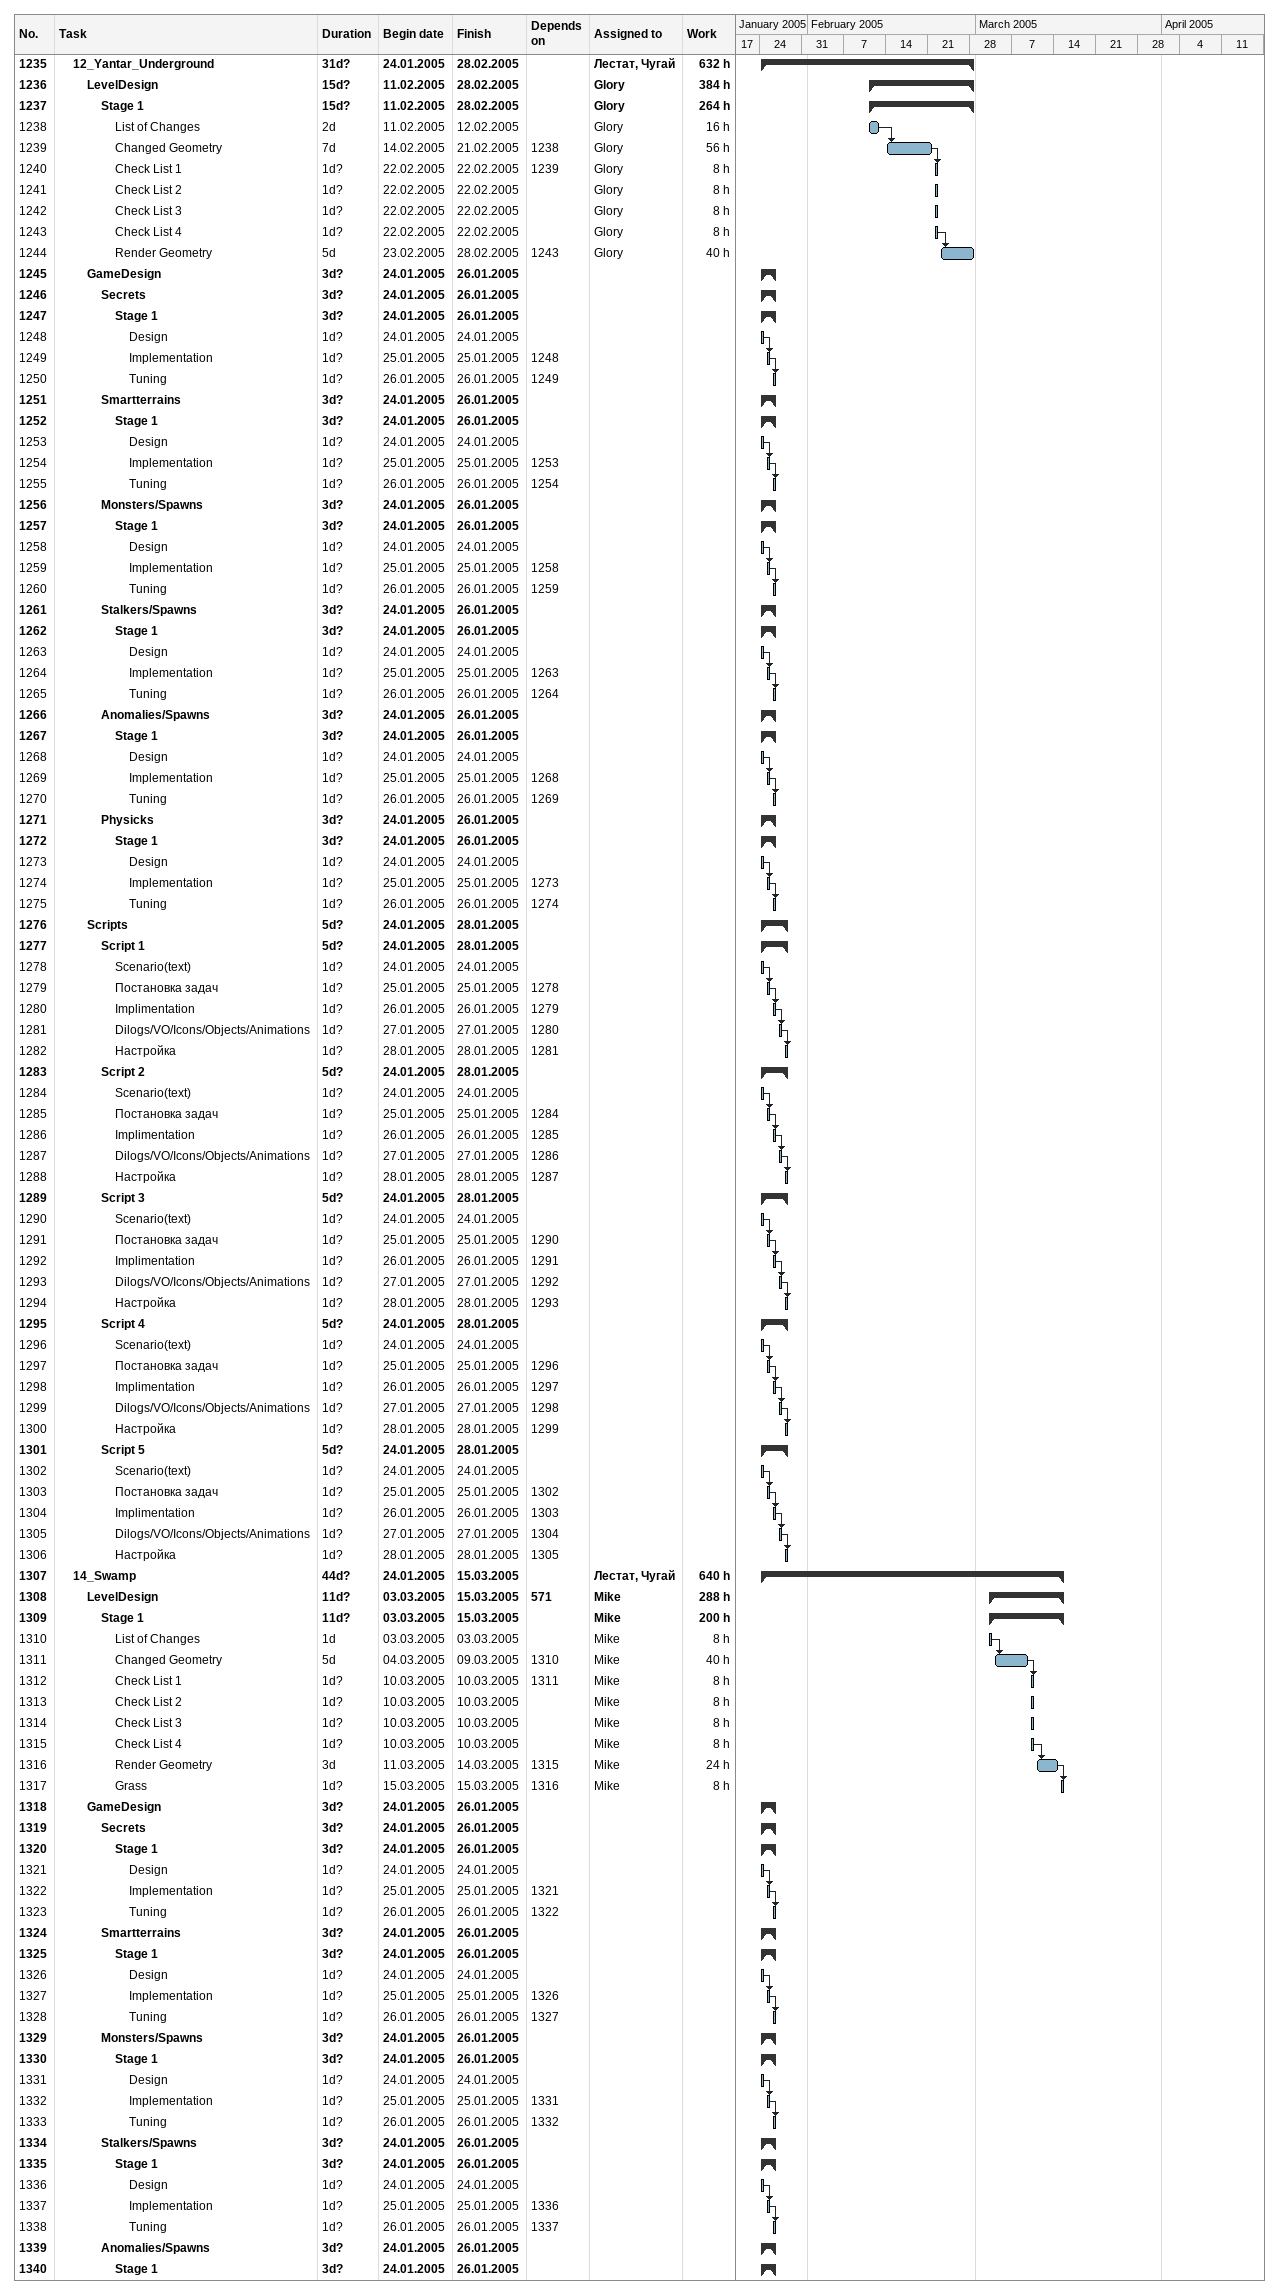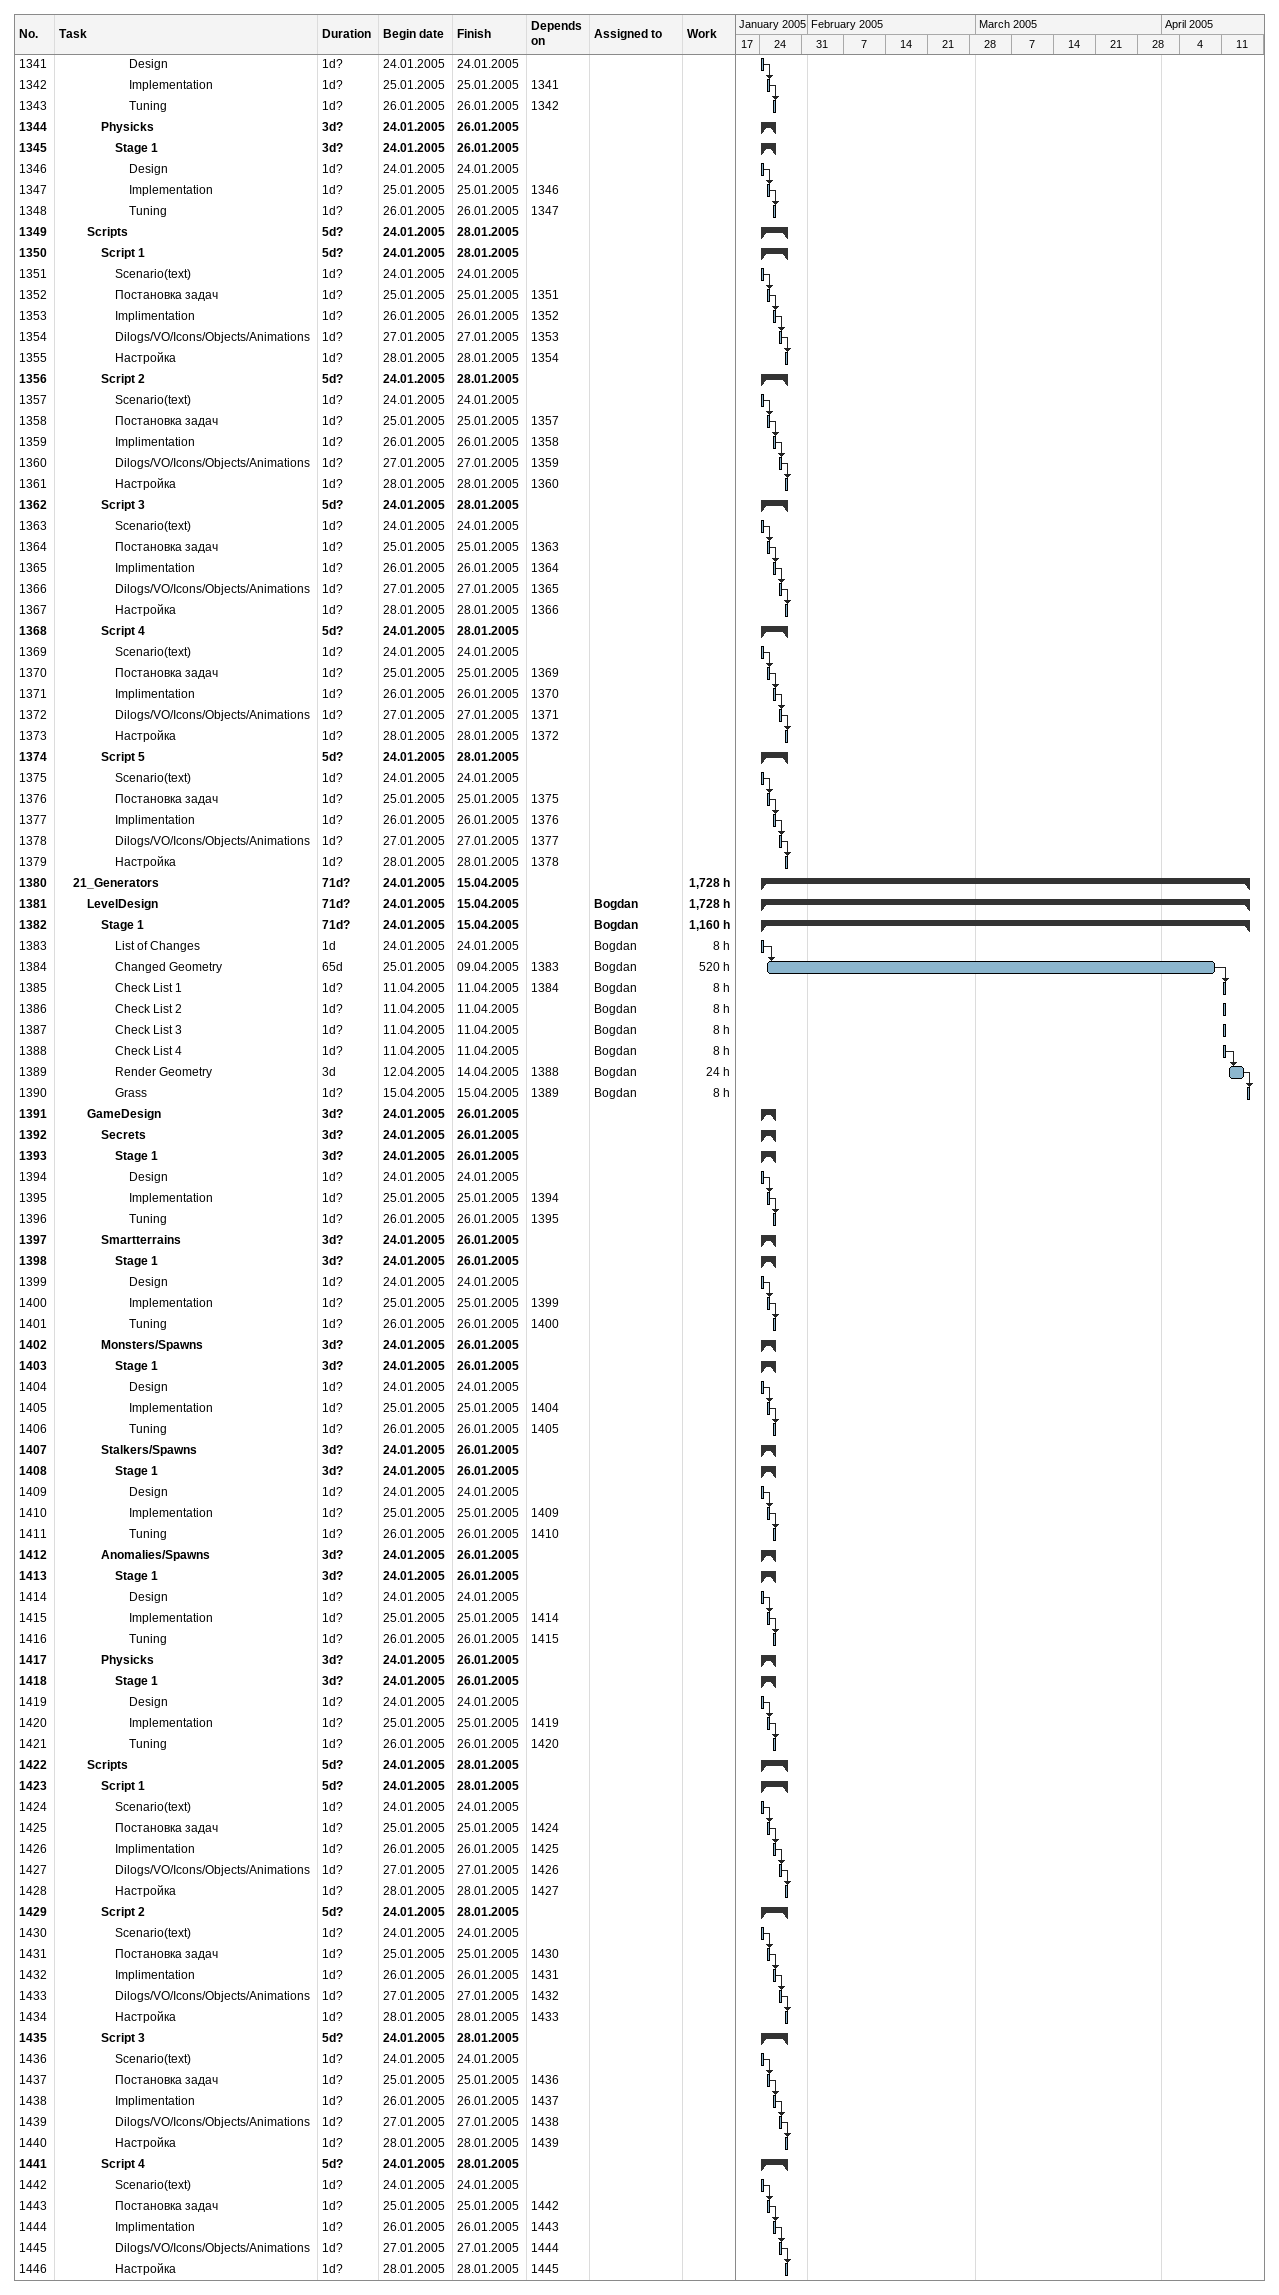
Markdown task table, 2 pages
| ID | Level | Task | Duration | Start | Finish | Predecessors | Resources | Work (h) |
|---|---|---|---|---|---|---|---|---|
| 1235 | 2 | **12_Yantar_Underground** | 31d? | 2005-01-24 | 2005-02-28 |  | Лестат, Чугай | 632 |
| 1236 | 3 | **LevelDesign** | 15d? | 2005-02-11 | 2005-02-28 |  | Glory | 384 |
| 1237 | 4 | **Stage 1** | 15d? | 2005-02-11 | 2005-02-28 |  | Glory | 264 |
| 1238 | 5 | List of Changes | 2d | 2005-02-11 | 2005-02-12 |  | Glory | 16 |
| 1239 | 5 | Changed Geometry | 7d | 2005-02-14 | 2005-02-21 | 1238 | Glory | 56 |
| 1240 | 5 | Check List 1 | 1d? | 2005-02-22 | 2005-02-22 | 1239 | Glory | 8 |
| 1241 | 5 | Check List 2 | 1d? | 2005-02-22 | 2005-02-22 |  | Glory | 8 |
| 1242 | 5 | Check List 3 | 1d? | 2005-02-22 | 2005-02-22 |  | Glory | 8 |
| 1243 | 5 | Check List 4 | 1d? | 2005-02-22 | 2005-02-22 |  | Glory | 8 |
| 1244 | 5 | Render Geometry | 5d | 2005-02-23 | 2005-02-28 | 1243 | Glory | 40 |
| 1245 | 3 | **GameDesign** | 3d? | 2005-01-24 | 2005-01-26 |  |  |  |
| 1246 | 4 | **Secrets** | 3d? | 2005-01-24 | 2005-01-26 |  |  |  |
| 1247 | 5 | **Stage 1** | 3d? | 2005-01-24 | 2005-01-26 |  |  |  |
| 1248 | 6 | Design | 1d? | 2005-01-24 | 2005-01-24 |  |  |  |
| 1249 | 6 | Implementation | 1d? | 2005-01-25 | 2005-01-25 | 1248 |  |  |
| 1250 | 6 | Tuning | 1d? | 2005-01-26 | 2005-01-26 | 1249 |  |  |
| 1251 | 4 | **Smartterrains** | 3d? | 2005-01-24 | 2005-01-26 |  |  |  |
| 1252 | 5 | **Stage 1** | 3d? | 2005-01-24 | 2005-01-26 |  |  |  |
| 1253 | 6 | Design | 1d? | 2005-01-24 | 2005-01-24 |  |  |  |
| 1254 | 6 | Implementation | 1d? | 2005-01-25 | 2005-01-25 | 1253 |  |  |
| 1255 | 6 | Tuning | 1d? | 2005-01-26 | 2005-01-26 | 1254 |  |  |
| 1256 | 4 | **Monsters/Spawns** | 3d? | 2005-01-24 | 2005-01-26 |  |  |  |
| 1257 | 5 | **Stage 1** | 3d? | 2005-01-24 | 2005-01-26 |  |  |  |
| 1258 | 6 | Design | 1d? | 2005-01-24 | 2005-01-24 |  |  |  |
| 1259 | 6 | Implementation | 1d? | 2005-01-25 | 2005-01-25 | 1258 |  |  |
| 1260 | 6 | Tuning | 1d? | 2005-01-26 | 2005-01-26 | 1259 |  |  |
| 1261 | 4 | **Stalkers/Spawns** | 3d? | 2005-01-24 | 2005-01-26 |  |  |  |
| 1262 | 5 | **Stage 1** | 3d? | 2005-01-24 | 2005-01-26 |  |  |  |
| 1263 | 6 | Design | 1d? | 2005-01-24 | 2005-01-24 |  |  |  |
| 1264 | 6 | Implementation | 1d? | 2005-01-25 | 2005-01-25 | 1263 |  |  |
| 1265 | 6 | Tuning | 1d? | 2005-01-26 | 2005-01-26 | 1264 |  |  |
| 1266 | 4 | **Anomalies/Spawns** | 3d? | 2005-01-24 | 2005-01-26 |  |  |  |
| 1267 | 5 | **Stage 1** | 3d? | 2005-01-24 | 2005-01-26 |  |  |  |
| 1268 | 6 | Design | 1d? | 2005-01-24 | 2005-01-24 |  |  |  |
| 1269 | 6 | Implementation | 1d? | 2005-01-25 | 2005-01-25 | 1268 |  |  |
| 1270 | 6 | Tuning | 1d? | 2005-01-26 | 2005-01-26 | 1269 |  |  |
| 1271 | 4 | **Physicks** | 3d? | 2005-01-24 | 2005-01-26 |  |  |  |
| 1272 | 5 | **Stage 1** | 3d? | 2005-01-24 | 2005-01-26 |  |  |  |
| 1273 | 6 | Design | 1d? | 2005-01-24 | 2005-01-24 |  |  |  |
| 1274 | 6 | Implementation | 1d? | 2005-01-25 | 2005-01-25 | 1273 |  |  |
| 1275 | 6 | Tuning | 1d? | 2005-01-26 | 2005-01-26 | 1274 |  |  |
| 1276 | 3 | **Scripts** | 5d? | 2005-01-24 | 2005-01-28 |  |  |  |
| 1277 | 4 | **Script 1** | 5d? | 2005-01-24 | 2005-01-28 |  |  |  |
| 1278 | 5 | Scenario(text) | 1d? | 2005-01-24 | 2005-01-24 |  |  |  |
| 1279 | 5 | Постановка задач | 1d? | 2005-01-25 | 2005-01-25 | 1278 |  |  |
| 1280 | 5 | Implimentation | 1d? | 2005-01-26 | 2005-01-26 | 1279 |  |  |
| 1281 | 5 | Dilogs/VO/Icons/Objects/Animations | 1d? | 2005-01-27 | 2005-01-27 | 1280 |  |  |
| 1282 | 5 | Настройка | 1d? | 2005-01-28 | 2005-01-28 | 1281 |  |  |
| 1283 | 4 | **Script 2** | 5d? | 2005-01-24 | 2005-01-28 |  |  |  |
| 1284 | 5 | Scenario(text) | 1d? | 2005-01-24 | 2005-01-24 |  |  |  |
| 1285 | 5 | Постановка задач | 1d? | 2005-01-25 | 2005-01-25 | 1284 |  |  |
| 1286 | 5 | Implimentation | 1d? | 2005-01-26 | 2005-01-26 | 1285 |  |  |
| 1287 | 5 | Dilogs/VO/Icons/Objects/Animations | 1d? | 2005-01-27 | 2005-01-27 | 1286 |  |  |
| 1288 | 5 | Настройка | 1d? | 2005-01-28 | 2005-01-28 | 1287 |  |  |
| 1289 | 4 | **Script 3** | 5d? | 2005-01-24 | 2005-01-28 |  |  |  |
| 1290 | 5 | Scenario(text) | 1d? | 2005-01-24 | 2005-01-24 |  |  |  |
| 1291 | 5 | Постановка задач | 1d? | 2005-01-25 | 2005-01-25 | 1290 |  |  |
| 1292 | 5 | Implimentation | 1d? | 2005-01-26 | 2005-01-26 | 1291 |  |  |
| 1293 | 5 | Dilogs/VO/Icons/Objects/Animations | 1d? | 2005-01-27 | 2005-01-27 | 1292 |  |  |
| 1294 | 5 | Настройка | 1d? | 2005-01-28 | 2005-01-28 | 1293 |  |  |
| 1295 | 4 | **Script 4** | 5d? | 2005-01-24 | 2005-01-28 |  |  |  |
| 1296 | 5 | Scenario(text) | 1d? | 2005-01-24 | 2005-01-24 |  |  |  |
| 1297 | 5 | Постановка задач | 1d? | 2005-01-25 | 2005-01-25 | 1296 |  |  |
| 1298 | 5 | Implimentation | 1d? | 2005-01-26 | 2005-01-26 | 1297 |  |  |
| 1299 | 5 | Dilogs/VO/Icons/Objects/Animations | 1d? | 2005-01-27 | 2005-01-27 | 1298 |  |  |
| 1300 | 5 | Настройка | 1d? | 2005-01-28 | 2005-01-28 | 1299 |  |  |
| 1301 | 4 | **Script 5** | 5d? | 2005-01-24 | 2005-01-28 |  |  |  |
| 1302 | 5 | Scenario(text) | 1d? | 2005-01-24 | 2005-01-24 |  |  |  |
| 1303 | 5 | Постановка задач | 1d? | 2005-01-25 | 2005-01-25 | 1302 |  |  |
| 1304 | 5 | Implimentation | 1d? | 2005-01-26 | 2005-01-26 | 1303 |  |  |
| 1305 | 5 | Dilogs/VO/Icons/Objects/Animations | 1d? | 2005-01-27 | 2005-01-27 | 1304 |  |  |
| 1306 | 5 | Настройка | 1d? | 2005-01-28 | 2005-01-28 | 1305 |  |  |
| 1307 | 2 | **14_Swamp** | 44d? | 2005-01-24 | 2005-03-15 |  | Лестат, Чугай | 640 |
| 1308 | 3 | **LevelDesign** | 11d? | 2005-03-03 | 2005-03-15 | 571 | Mike | 288 |
| 1309 | 4 | **Stage 1** | 11d? | 2005-03-03 | 2005-03-15 |  | Mike | 200 |
| 1310 | 5 | List of Changes | 1d | 2005-03-03 | 2005-03-03 |  | Mike | 8 |
| 1311 | 5 | Changed Geometry | 5d | 2005-03-04 | 2005-03-09 | 1310 | Mike | 40 |
| 1312 | 5 | Check List 1 | 1d? | 2005-03-10 | 2005-03-10 | 1311 | Mike | 8 |
| 1313 | 5 | Check List 2 | 1d? | 2005-03-10 | 2005-03-10 |  | Mike | 8 |
| 1314 | 5 | Check List 3 | 1d? | 2005-03-10 | 2005-03-10 |  | Mike | 8 |
| 1315 | 5 | Check List 4 | 1d? | 2005-03-10 | 2005-03-10 |  | Mike | 8 |
| 1316 | 5 | Render Geometry | 3d | 2005-03-11 | 2005-03-14 | 1315 | Mike | 24 |
| 1317 | 5 | Grass | 1d? | 2005-03-15 | 2005-03-15 | 1316 | Mike | 8 |
| 1318 | 3 | **GameDesign** | 3d? | 2005-01-24 | 2005-01-26 |  |  |  |
| 1319 | 4 | **Secrets** | 3d? | 2005-01-24 | 2005-01-26 |  |  |  |
| 1320 | 5 | **Stage 1** | 3d? | 2005-01-24 | 2005-01-26 |  |  |  |
| 1321 | 6 | Design | 1d? | 2005-01-24 | 2005-01-24 |  |  |  |
| 1322 | 6 | Implementation | 1d? | 2005-01-25 | 2005-01-25 | 1321 |  |  |
| 1323 | 6 | Tuning | 1d? | 2005-01-26 | 2005-01-26 | 1322 |  |  |
| 1324 | 4 | **Smartterrains** | 3d? | 2005-01-24 | 2005-01-26 |  |  |  |
| 1325 | 5 | **Stage 1** | 3d? | 2005-01-24 | 2005-01-26 |  |  |  |
| 1326 | 6 | Design | 1d? | 2005-01-24 | 2005-01-24 |  |  |  |
| 1327 | 6 | Implementation | 1d? | 2005-01-25 | 2005-01-25 | 1326 |  |  |
| 1328 | 6 | Tuning | 1d? | 2005-01-26 | 2005-01-26 | 1327 |  |  |
| 1329 | 4 | **Monsters/Spawns** | 3d? | 2005-01-24 | 2005-01-26 |  |  |  |
| 1330 | 5 | **Stage 1** | 3d? | 2005-01-24 | 2005-01-26 |  |  |  |
| 1331 | 6 | Design | 1d? | 2005-01-24 | 2005-01-24 |  |  |  |
| 1332 | 6 | Implementation | 1d? | 2005-01-25 | 2005-01-25 | 1331 |  |  |
| 1333 | 6 | Tuning | 1d? | 2005-01-26 | 2005-01-26 | 1332 |  |  |
| 1334 | 4 | **Stalkers/Spawns** | 3d? | 2005-01-24 | 2005-01-26 |  |  |  |
| 1335 | 5 | **Stage 1** | 3d? | 2005-01-24 | 2005-01-26 |  |  |  |
| 1336 | 6 | Design | 1d? | 2005-01-24 | 2005-01-24 |  |  |  |
| 1337 | 6 | Implementation | 1d? | 2005-01-25 | 2005-01-25 | 1336 |  |  |
| 1338 | 6 | Tuning | 1d? | 2005-01-26 | 2005-01-26 | 1337 |  |  |
| 1339 | 4 | **Anomalies/Spawns** | 3d? | 2005-01-24 | 2005-01-26 |  |  |  |
| 1340 | 5 | **Stage 1** | 3d? | 2005-01-24 | 2005-01-26 |  |  |  |
| 1341 | 6 | Design | 1d? | 2005-01-24 | 2005-01-24 |  |  |  |
| 1342 | 6 | Implementation | 1d? | 2005-01-25 | 2005-01-25 | 1341 |  |  |
| 1343 | 6 | Tuning | 1d? | 2005-01-26 | 2005-01-26 | 1342 |  |  |
| 1344 | 4 | **Physicks** | 3d? | 2005-01-24 | 2005-01-26 |  |  |  |
| 1345 | 5 | **Stage 1** | 3d? | 2005-01-24 | 2005-01-26 |  |  |  |
| 1346 | 6 | Design | 1d? | 2005-01-24 | 2005-01-24 |  |  |  |
| 1347 | 6 | Implementation | 1d? | 2005-01-25 | 2005-01-25 | 1346 |  |  |
| 1348 | 6 | Tuning | 1d? | 2005-01-26 | 2005-01-26 | 1347 |  |  |
| 1349 | 3 | **Scripts** | 5d? | 2005-01-24 | 2005-01-28 |  |  |  |
| 1350 | 4 | **Script 1** | 5d? | 2005-01-24 | 2005-01-28 |  |  |  |
| 1351 | 5 | Scenario(text) | 1d? | 2005-01-24 | 2005-01-24 |  |  |  |
| 1352 | 5 | Постановка задач | 1d? | 2005-01-25 | 2005-01-25 | 1351 |  |  |
| 1353 | 5 | Implimentation | 1d? | 2005-01-26 | 2005-01-26 | 1352 |  |  |
| 1354 | 5 | Dilogs/VO/Icons/Objects/Animations | 1d? | 2005-01-27 | 2005-01-27 | 1353 |  |  |
| 1355 | 5 | Настройка | 1d? | 2005-01-28 | 2005-01-28 | 1354 |  |  |
| 1356 | 4 | **Script 2** | 5d? | 2005-01-24 | 2005-01-28 |  |  |  |
| 1357 | 5 | Scenario(text) | 1d? | 2005-01-24 | 2005-01-24 |  |  |  |
| 1358 | 5 | Постановка задач | 1d? | 2005-01-25 | 2005-01-25 | 1357 |  |  |
| 1359 | 5 | Implimentation | 1d? | 2005-01-26 | 2005-01-26 | 1358 |  |  |
| 1360 | 5 | Dilogs/VO/Icons/Objects/Animations | 1d? | 2005-01-27 | 2005-01-27 | 1359 |  |  |
| 1361 | 5 | Настройка | 1d? | 2005-01-28 | 2005-01-28 | 1360 |  |  |
| 1362 | 4 | **Script 3** | 5d? | 2005-01-24 | 2005-01-28 |  |  |  |
| 1363 | 5 | Scenario(text) | 1d? | 2005-01-24 | 2005-01-24 |  |  |  |
| 1364 | 5 | Постановка задач | 1d? | 2005-01-25 | 2005-01-25 | 1363 |  |  |
| 1365 | 5 | Implimentation | 1d? | 2005-01-26 | 2005-01-26 | 1364 |  |  |
| 1366 | 5 | Dilogs/VO/Icons/Objects/Animations | 1d? | 2005-01-27 | 2005-01-27 | 1365 |  |  |
| 1367 | 5 | Настройка | 1d? | 2005-01-28 | 2005-01-28 | 1366 |  |  |
| 1368 | 4 | **Script 4** | 5d? | 2005-01-24 | 2005-01-28 |  |  |  |
| 1369 | 5 | Scenario(text) | 1d? | 2005-01-24 | 2005-01-24 |  |  |  |
| 1370 | 5 | Постановка задач | 1d? | 2005-01-25 | 2005-01-25 | 1369 |  |  |
| 1371 | 5 | Implimentation | 1d? | 2005-01-26 | 2005-01-26 | 1370 |  |  |
| 1372 | 5 | Dilogs/VO/Icons/Objects/Animations | 1d? | 2005-01-27 | 2005-01-27 | 1371 |  |  |
| 1373 | 5 | Настройка | 1d? | 2005-01-28 | 2005-01-28 | 1372 |  |  |
| 1374 | 4 | **Script 5** | 5d? | 2005-01-24 | 2005-01-28 |  |  |  |
| 1375 | 5 | Scenario(text) | 1d? | 2005-01-24 | 2005-01-24 |  |  |  |
| 1376 | 5 | Постановка задач | 1d? | 2005-01-25 | 2005-01-25 | 1375 |  |  |
| 1377 | 5 | Implimentation | 1d? | 2005-01-26 | 2005-01-26 | 1376 |  |  |
| 1378 | 5 | Dilogs/VO/Icons/Objects/Animations | 1d? | 2005-01-27 | 2005-01-27 | 1377 |  |  |
| 1379 | 5 | Настройка | 1d? | 2005-01-28 | 2005-01-28 | 1378 |  |  |
| 1380 | 2 | **21_Generators** | 71d? | 2005-01-24 | 2005-04-15 |  |  | 1728 |
| 1381 | 3 | **LevelDesign** | 71d? | 2005-01-24 | 2005-04-15 |  | Bogdan | 1728 |
| 1382 | 4 | **Stage 1** | 71d? | 2005-01-24 | 2005-04-15 |  | Bogdan | 1160 |
| 1383 | 5 | List of Changes | 1d | 2005-01-24 | 2005-01-24 |  | Bogdan | 8 |
| 1384 | 5 | Changed Geometry | 65d | 2005-01-25 | 2005-04-09 | 1383 | Bogdan | 520 |
| 1385 | 5 | Check List 1 | 1d? | 2005-04-11 | 2005-04-11 | 1384 | Bogdan | 8 |
| 1386 | 5 | Check List 2 | 1d? | 2005-04-11 | 2005-04-11 |  | Bogdan | 8 |
| 1387 | 5 | Check List 3 | 1d? | 2005-04-11 | 2005-04-11 |  | Bogdan | 8 |
| 1388 | 5 | Check List 4 | 1d? | 2005-04-11 | 2005-04-11 |  | Bogdan | 8 |
| 1389 | 5 | Render Geometry | 3d | 2005-04-12 | 2005-04-14 | 1388 | Bogdan | 24 |
| 1390 | 5 | Grass | 1d? | 2005-04-15 | 2005-04-15 | 1389 | Bogdan | 8 |
| 1391 | 3 | **GameDesign** | 3d? | 2005-01-24 | 2005-01-26 |  |  |  |
| 1392 | 4 | **Secrets** | 3d? | 2005-01-24 | 2005-01-26 |  |  |  |
| 1393 | 5 | **Stage 1** | 3d? | 2005-01-24 | 2005-01-26 |  |  |  |
| 1394 | 6 | Design | 1d? | 2005-01-24 | 2005-01-24 |  |  |  |
| 1395 | 6 | Implementation | 1d? | 2005-01-25 | 2005-01-25 | 1394 |  |  |
| 1396 | 6 | Tuning | 1d? | 2005-01-26 | 2005-01-26 | 1395 |  |  |
| 1397 | 4 | **Smartterrains** | 3d? | 2005-01-24 | 2005-01-26 |  |  |  |
| 1398 | 5 | **Stage 1** | 3d? | 2005-01-24 | 2005-01-26 |  |  |  |
| 1399 | 6 | Design | 1d? | 2005-01-24 | 2005-01-24 |  |  |  |
| 1400 | 6 | Implementation | 1d? | 2005-01-25 | 2005-01-25 | 1399 |  |  |
| 1401 | 6 | Tuning | 1d? | 2005-01-26 | 2005-01-26 | 1400 |  |  |
| 1402 | 4 | **Monsters/Spawns** | 3d? | 2005-01-24 | 2005-01-26 |  |  |  |
| 1403 | 5 | **Stage 1** | 3d? | 2005-01-24 | 2005-01-26 |  |  |  |
| 1404 | 6 | Design | 1d? | 2005-01-24 | 2005-01-24 |  |  |  |
| 1405 | 6 | Implementation | 1d? | 2005-01-25 | 2005-01-25 | 1404 |  |  |
| 1406 | 6 | Tuning | 1d? | 2005-01-26 | 2005-01-26 | 1405 |  |  |
| 1407 | 4 | **Stalkers/Spawns** | 3d? | 2005-01-24 | 2005-01-26 |  |  |  |
| 1408 | 5 | **Stage 1** | 3d? | 2005-01-24 | 2005-01-26 |  |  |  |
| 1409 | 6 | Design | 1d? | 2005-01-24 | 2005-01-24 |  |  |  |
| 1410 | 6 | Implementation | 1d? | 2005-01-25 | 2005-01-25 | 1409 |  |  |
| 1411 | 6 | Tuning | 1d? | 2005-01-26 | 2005-01-26 | 1410 |  |  |
| 1412 | 4 | **Anomalies/Spawns** | 3d? | 2005-01-24 | 2005-01-26 |  |  |  |
| 1413 | 5 | **Stage 1** | 3d? | 2005-01-24 | 2005-01-26 |  |  |  |
| 1414 | 6 | Design | 1d? | 2005-01-24 | 2005-01-24 |  |  |  |
| 1415 | 6 | Implementation | 1d? | 2005-01-25 | 2005-01-25 | 1414 |  |  |
| 1416 | 6 | Tuning | 1d? | 2005-01-26 | 2005-01-26 | 1415 |  |  |
| 1417 | 4 | **Physicks** | 3d? | 2005-01-24 | 2005-01-26 |  |  |  |
| 1418 | 5 | **Stage 1** | 3d? | 2005-01-24 | 2005-01-26 |  |  |  |
| 1419 | 6 | Design | 1d? | 2005-01-24 | 2005-01-24 |  |  |  |
| 1420 | 6 | Implementation | 1d? | 2005-01-25 | 2005-01-25 | 1419 |  |  |
| 1421 | 6 | Tuning | 1d? | 2005-01-26 | 2005-01-26 | 1420 |  |  |
| 1422 | 3 | **Scripts** | 5d? | 2005-01-24 | 2005-01-28 |  |  |  |
| 1423 | 4 | **Script 1** | 5d? | 2005-01-24 | 2005-01-28 |  |  |  |
| 1424 | 5 | Scenario(text) | 1d? | 2005-01-24 | 2005-01-24 |  |  |  |
| 1425 | 5 | Постановка задач | 1d? | 2005-01-25 | 2005-01-25 | 1424 |  |  |
| 1426 | 5 | Implimentation | 1d? | 2005-01-26 | 2005-01-26 | 1425 |  |  |
| 1427 | 5 | Dilogs/VO/Icons/Objects/Animations | 1d? | 2005-01-27 | 2005-01-27 | 1426 |  |  |
| 1428 | 5 | Настройка | 1d? | 2005-01-28 | 2005-01-28 | 1427 |  |  |
| 1429 | 4 | **Script 2** | 5d? | 2005-01-24 | 2005-01-28 |  |  |  |
| 1430 | 5 | Scenario(text) | 1d? | 2005-01-24 | 2005-01-24 |  |  |  |
| 1431 | 5 | Постановка задач | 1d? | 2005-01-25 | 2005-01-25 | 1430 |  |  |
| 1432 | 5 | Implimentation | 1d? | 2005-01-26 | 2005-01-26 | 1431 |  |  |
| 1433 | 5 | Dilogs/VO/Icons/Objects/Animations | 1d? | 2005-01-27 | 2005-01-27 | 1432 |  |  |
| 1434 | 5 | Настройка | 1d? | 2005-01-28 | 2005-01-28 | 1433 |  |  |
| 1435 | 4 | **Script 3** | 5d? | 2005-01-24 | 2005-01-28 |  |  |  |
| 1436 | 5 | Scenario(text) | 1d? | 2005-01-24 | 2005-01-24 |  |  |  |
| 1437 | 5 | Постановка задач | 1d? | 2005-01-25 | 2005-01-25 | 1436 |  |  |
| 1438 | 5 | Implimentation | 1d? | 2005-01-26 | 2005-01-26 | 1437 |  |  |
| 1439 | 5 | Dilogs/VO/Icons/Objects/Animations | 1d? | 2005-01-27 | 2005-01-27 | 1438 |  |  |
| 1440 | 5 | Настройка | 1d? | 2005-01-28 | 2005-01-28 | 1439 |  |  |
| 1441 | 4 | **Script 4** | 5d? | 2005-01-24 | 2005-01-28 |  |  |  |
| 1442 | 5 | Scenario(text) | 1d? | 2005-01-24 | 2005-01-24 |  |  |  |
| 1443 | 5 | Постановка задач | 1d? | 2005-01-25 | 2005-01-25 | 1442 |  |  |
| 1444 | 5 | Implimentation | 1d? | 2005-01-26 | 2005-01-26 | 1443 |  |  |
| 1445 | 5 | Dilogs/VO/Icons/Objects/Animations | 1d? | 2005-01-27 | 2005-01-27 | 1444 |  |  |
| 1446 | 5 | Настройка | 1d? | 2005-01-28 | 2005-01-28 | 1445 |  |  |
